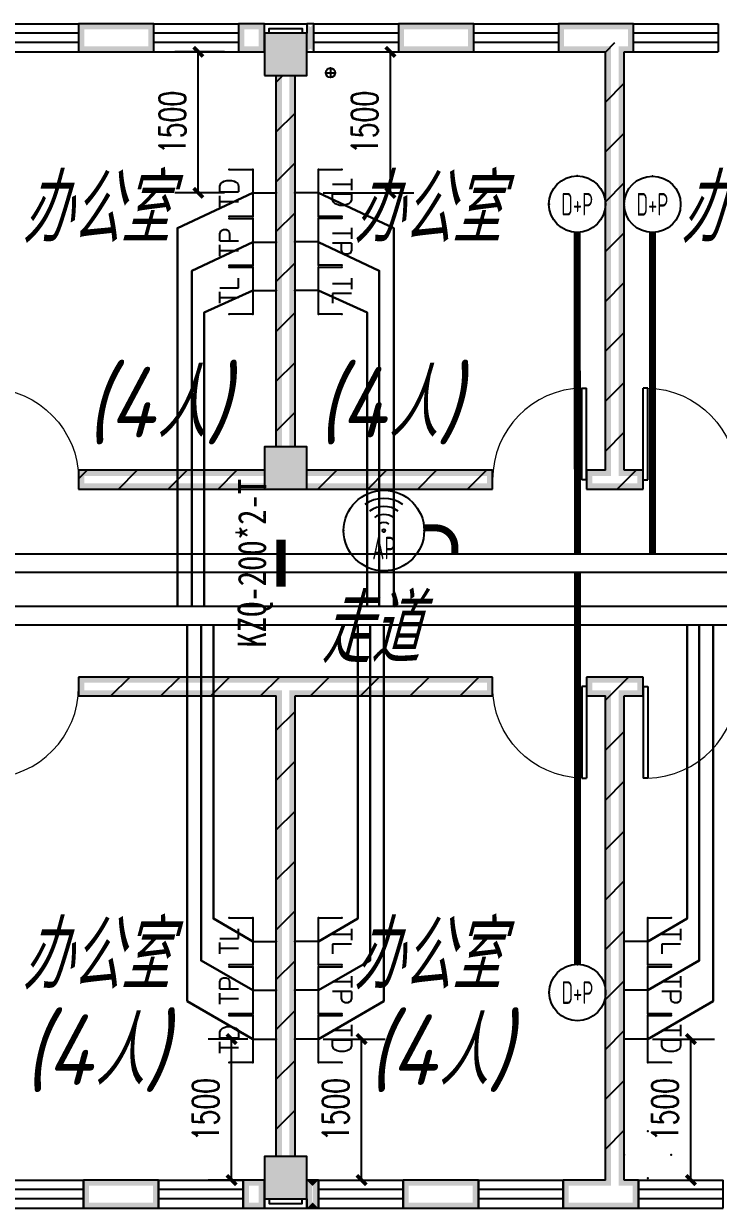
# Model space of a CAD drawing. Extents: x 1241380 to 1952554, y 1012187 to 1766051.
# Drawn here: x 1656081 to 1663465, y 1104713 to 1117313 of the extents above; entities that cross this region are included whole.
import ezdxf
from ezdxf.enums import TextEntityAlignment as Align

# ---------------------------------------------------------------- set-up
doc = ezdxf.new("R2010")
doc.units = 0
for name, color, linetype in [('1-建筑底图', 8, 'Continuous'), ('CABLETRAY_PDS', 4, 'Continuous'), ('EQUIP-插座', 3, 'Continuous'), ('EQUIP-照明', 3, 'Continuous'), ('EQUIP-通讯', 3, 'Continuous'), ('PUB_HATCH', 8, 'Continuous'), ('TEL_DIM', 3, 'Continuous'), ('WIRE-综合布线', 5, 'Continuous'), ('光纤点位', 3, 'Continuous'), ('内网桥架', 1, 'Continuous'), ('抗震支吊架', 2, 'Continuous'), ('排水', 153, 'Continuous'), ('红机电话', 3, 'Continuous'), ('蓝机电话', 3, 'Continuous')]:
    doc.layers.add(name, color=color, linetype=linetype)
doc.layers.add('内网线路', color=1, linetype='Continuous', lineweight=30)
doc.layers.get('EQUIP-插座').off()
doc.styles.add('_TEL_ATTDEF', font='GBENOR', dxfattribs={"width": 0.8, "height": 3, "bigfont": 'GBCBIG'})
doc.styles.add('_TEL_DIM', font='SIMPLEX', dxfattribs={"width": 0.8, "height": 3.5, "bigfont": 'HZTXT'})
doc.styles.add('A_DIM_T3', font='SIMPLEX', dxfattribs={"width": 0.7, "bigfont": 'HZ'})
doc.styles.add('kzcad', font='', dxfattribs={"width": 0.8})
doc.styles.get("Standard").update_dxf_attribs({"font": 'gbeitc.shx', "bigfont": 'gbcbig.shx'})
doc.styles.get('kzcad').set_extended_font_data('SimSun')
doc.linetypes.add('JIEDI', pattern='A,1.25,-0.25,0.25,-0.25,0.625,["/",Standard,S=0.6,R=0,X=0,Y=-0.3],0.625,-0.25,0.25,-0.25', length=4)
doc.dimstyles.new('_TCH_ARCH&&100', dxfattribs={"dimtxt": 280, "dimasz": 100, "dimexe": 250, "dimexo": 300, "dimgap": 135, "dimtad": 1, "dimdec": 0, "dimzin": 0, "dimdsep": 46, "dimtxsty": 'A_DIM_T3', "dimblk": 'ARCHTICK', "dimcen": 0.09, "dimclrt": 7, "dimazin": 2, "dimtfac": 1, "dimtdec": 0, "dimtix": 1, "dimtmove": 2, "dimatfit": 3, "dimfxl": 100, "dimtolj": 1, "dimtzin": 0, "dimarcsym": 0})
pattern_1 = [(45, (933820.03, 485085.73), (-265.16515, 265.16515), [])]

# ---------------------------------------------------------------- blocks, each defined once
blk = doc.blocks.new('ng')
at = {"layer": '排水'}
for p, q in [((345991, 781358), (346091, 781358)), ((346041, 781408), (346041, 781308))]:
    blk.add_line(p, q, dxfattribs=at)
blk.add_circle((346041, 781358), 50, dxfattribs=at)
blk = doc.blocks.new('雨水管')
at = {"layer": '排水'}
blk.add_blockref('ng', (669243, -48837), dxfattribs=at)
blk = doc.blocks.new('$DorLib2D$00000001')
at = {"color": 0}
for p, q in [((0.45, 0.975), (0.5, 0.975)), ((0.45, 0), (0.45, 0.975)), ((0.5, 0), (0.5, 0.975)), ((0.5, 0), (0.45, 0))]:
    blk.add_line(p, q, dxfattribs=at)
at = {"color": 0, "lineweight": 13}
blk.add_arc((0.475, 0), 0.975, 91.4693, 180, dxfattribs=at)
blk = doc.blocks.new('$WINLIB2D$00000001')
at = {"color": 0}
for points in [[(-0.5, 0.5), (-0.5, -0.5)], [(-0.5, 0.5), (0.5, 0.5)], [(0.5, -0.5), (0.5, 0.5)], [(0.5, 0.167), (-0.5, 0.167)], [(0.5, -0.167), (-0.5, -0.167)], [(-0.5, -0.5), (0.5, -0.5)]]:
    blk.add_lwpolyline(points, dxfattribs=at)
blk = doc.blocks.new('_FZH')
blk.add_lwpolyline([(-0.5, -0.5), (0.5, -0.5), (0.5, 0.5), (-0.5, 0.5)], close=True)
at = {"layer": 'PUB_HATCH'}
blk.add_solid([(-0.5, -0.5), (0.5, -0.5), (-0.5, 0.5), (0.5, 0.5)], dxfattribs=at)
blk = doc.blocks.new('1-二层建筑底图')
at = {"layer": '1-建筑底图'}
for points in [[(1657465, 1162521), (1656665, 1162521), (1656725, 1162461), (1657405, 1162461)], [(1656665, 1162521), (1656665, 1162221), (1656725, 1162281), (1656725, 1162461)], [(1657465, 1162221), (1657465, 1162521), (1657405, 1162461), (1657405, 1162281)], [(1658640, 1162521), (1658365, 1162521), (1658425, 1162461), (1658580, 1162461)], [(1658365, 1162521), (1658365, 1162221), (1658425, 1162281), (1658425, 1162461)], [(1658640, 1162221), (1658640, 1162521), (1658580, 1162461), (1658580, 1162281)], [(1659090, 1162421), (1659090, 1162421), (1659090, 1162221), (1659150, 1162281), (1659150, 1162461), (1659090, 1162521)], [(1659165, 1162221), (1659165, 1162521), (1659105, 1162461), (1659105, 1162281)], [(1660865, 1162521), (1660065, 1162521), (1660125, 1162461), (1660805, 1162461)], [(1660065, 1162521), (1660065, 1162221), (1660125, 1162281), (1660125, 1162461)], [(1660865, 1162221), (1660865, 1162521), (1660805, 1162461), (1660805, 1162281)], [(1662365, 1162521), (1661765, 1162521), (1661825, 1162461), (1662365, 1162461)], [(1661765, 1162521), (1661765, 1162221), (1661825, 1162281), (1661825, 1162461)], [(1662565, 1162521), (1662365, 1162521), (1662365, 1162461), (1662505, 1162461)], [(1662565, 1162221), (1662565, 1162521), (1662505, 1162461), (1662505, 1162281)], [(1659090, 1162421), (1658640, 1162421), (1658700, 1162361), (1659030, 1162361)], [(1658640, 1162421), (1658640, 1161971), (1658700, 1162031), (1658700, 1162361)], [(1659090, 1161971), (1659090, 1162421), (1659030, 1162361), (1659030, 1162031)], [(1656665, 1162221), (1657465, 1162221), (1657405, 1162281), (1656725, 1162281)], [(1658365, 1162221), (1658640, 1162221), (1658580, 1162281), (1658425, 1162281)], [(1660065, 1162221), (1660865, 1162221), (1660805, 1162281), (1660125, 1162281)], [(1661765, 1162221), (1662265, 1162221), (1662325, 1162281), (1661825, 1162281)], [(1662265, 1157771), (1662265, 1162221), (1662325, 1162281), (1662325, 1157711)], [(1662465, 1162221), (1662565, 1162221), (1662505, 1162281), (1662405, 1162281)], [(1662465, 1157771), (1662465, 1162221), (1662405, 1162281), (1662405, 1157711)], [(1658640, 1161971), (1659090, 1161971), (1659030, 1162031), (1658700, 1162031)], [(1658825, 1161971), (1658765, 1161971), (1658765, 1158021), (1658825, 1158021)], [(1658965, 1161971), (1658905, 1161971), (1658905, 1158021), (1658965, 1158021)], [(1659090, 1158021), (1658640, 1158021), (1658700, 1157961), (1659030, 1157961)], [(1658640, 1158021), (1658640, 1157571), (1658700, 1157631), (1658700, 1157961)], [(1659090, 1157571), (1659090, 1158021), (1659030, 1157961), (1659030, 1157631)], [(1658640, 1157711), (1658640, 1157771), (1656665, 1157771), (1656725, 1157711)], [(1656665, 1157771), (1656665, 1157571), (1656725, 1157631), (1656725, 1157711)], [(1659090, 1157771), (1659090, 1157711), (1661005, 1157711), (1661065, 1157771)], [(1661065, 1157571), (1661065, 1157771), (1661005, 1157711), (1661005, 1157631)], [(1662265, 1157771), (1662065, 1157771), (1662125, 1157711), (1662325, 1157711)], [(1662065, 1157771), (1662065, 1157571), (1662125, 1157631), (1662125, 1157711)], [(1662665, 1157771), (1662465, 1157771), (1662405, 1157711), (1662605, 1157711)], [(1662665, 1157571), (1662665, 1157771), (1662605, 1157711), (1662605, 1157631)], [(1658640, 1157571), (1658640, 1157631), (1656725, 1157631), (1656665, 1157571)], [(1658640, 1157571), (1659090, 1157571), (1659030, 1157631), (1658700, 1157631)], [(1659090, 1157631), (1659090, 1157571), (1661065, 1157571), (1661005, 1157631)], [(1662065, 1157571), (1662365, 1157571), (1662365, 1157631), (1662125, 1157631)], [(1662365, 1157571), (1662665, 1157571), (1662605, 1157631), (1662365, 1157631)], [(1658865, 1155571), (1656665, 1155571), (1656725, 1155511), (1658865, 1155511)], [(1656665, 1155571), (1656665, 1155371), (1656725, 1155431), (1656725, 1155511)], [(1661065, 1155571), (1658865, 1155571), (1658865, 1155511), (1661005, 1155511)], [(1661065, 1155371), (1661065, 1155571), (1661005, 1155511), (1661005, 1155431)], [(1662365, 1155571), (1662065, 1155571), (1662125, 1155511), (1662365, 1155511)], [(1662065, 1155571), (1662065, 1155371), (1662125, 1155431), (1662125, 1155511)], [(1662665, 1155571), (1662365, 1155571), (1662365, 1155511), (1662605, 1155511)], [(1662665, 1155371), (1662665, 1155571), (1662605, 1155511), (1662605, 1155431)], [(1656665, 1155371), (1658765, 1155371), (1658825, 1155431), (1656725, 1155431)], [(1658765, 1150471), (1658825, 1150471), (1658825, 1155431), (1658765, 1155371)], [(1658965, 1155371), (1661065, 1155371), (1661005, 1155431), (1658905, 1155431)], [(1658905, 1150471), (1658965, 1150471), (1658965, 1155371), (1658905, 1155431)], [(1662065, 1155371), (1662265, 1155371), (1662325, 1155431), (1662125, 1155431)], [(1662265, 1150221), (1662265, 1155371), (1662325, 1155431), (1662325, 1150161)], [(1662465, 1155371), (1662665, 1155371), (1662605, 1155431), (1662405, 1155431)], [(1662465, 1150221), (1662465, 1155371), (1662405, 1155431), (1662405, 1150161)], [(1659090, 1150471), (1658640, 1150471), (1658700, 1150411), (1659030, 1150411)], [(1658640, 1150471), (1658640, 1150021), (1658700, 1150081), (1658700, 1150411)], [(1659090, 1150021), (1659090, 1150471), (1659030, 1150411), (1659030, 1150081)], [(1657515, 1150221), (1656715, 1150221), (1656775, 1150161), (1657455, 1150161)], [(1656715, 1150221), (1656715, 1149921), (1656775, 1149981), (1656775, 1150161)], [(1657515, 1149921), (1657515, 1150221), (1657455, 1150161), (1657455, 1149981)], [(1658640, 1150221), (1658415, 1150221), (1658475, 1150161), (1658580, 1150161)], [(1658415, 1150221), (1658415, 1149921), (1658475, 1149981), (1658475, 1150161)], [(1658640, 1149921), (1658640, 1150221), (1658580, 1150161), (1658580, 1149981)], [(1659090, 1150221), (1659090, 1150221), (1659150, 1150161), (1659155, 1150161), (1659215, 1150221)], [(1659090, 1150221), (1659090, 1150021), (1659090, 1150021), (1659090, 1149921), (1659150, 1149981), (1659150, 1150161)], [(1659215, 1149921), (1659215, 1150221), (1659155, 1150161), (1659155, 1149981)], [(1660915, 1150221), (1660115, 1150221), (1660175, 1150161), (1660855, 1150161)], [(1660115, 1150221), (1660115, 1149921), (1660175, 1149981), (1660175, 1150161)], [(1660915, 1149921), (1660915, 1150221), (1660855, 1150161), (1660855, 1149981)], [(1662265, 1150221), (1661815, 1150221), (1661875, 1150161), (1662325, 1150161)], [(1661815, 1150221), (1661815, 1149921), (1661875, 1149981), (1661875, 1150161)], [(1662615, 1150221), (1662465, 1150221), (1662405, 1150161), (1662555, 1150161)], [(1662615, 1149921), (1662615, 1150221), (1662555, 1150161), (1662555, 1149981)], [(1658640, 1150021), (1659090, 1150021), (1659030, 1150081), (1658700, 1150081)], [(1656715, 1149921), (1657515, 1149921), (1657455, 1149981), (1656775, 1149981)], [(1658415, 1149921), (1658640, 1149921), (1658580, 1149981), (1658475, 1149981)], [(1659090, 1149921), (1659215, 1149921), (1659155, 1149981), (1659150, 1149981)], [(1660115, 1149921), (1660915, 1149921), (1660855, 1149981), (1660175, 1149981)], [(1661815, 1149921), (1662365, 1149921), (1662365, 1149981), (1661875, 1149981)], [(1662365, 1149921), (1662615, 1149921), (1662555, 1149981), (1662365, 1149981)]]:
    blk.add_hatch(color=256, dxfattribs=at).paths.add_polyline_path(points)
h = blk.add_hatch(dxfattribs=at)
h.set_pattern_fill('普通砖', color=256, scale=150, style=0)
h.set_pattern_definition(pattern_1)
h.paths.add_polyline_path([(1662365, 1157704), (1662405, 1157711), (1662465, 1157771), (1662465, 1162221), (1662365, 1162321), (1662265, 1162221), (1662265, 1157771), (1662325, 1157711)])
h = blk.add_hatch(dxfattribs=at)
h.set_pattern_fill('普通砖', color=256, scale=150, style=0)
h.set_pattern_definition(pattern_1)
h.paths.add_polyline_path([(1658965, 1161971), (1658765, 1161971), (1658765, 1158021), (1658965, 1158021)])
h = blk.add_hatch(dxfattribs=at)
h.set_pattern_fill('普通砖', color=256, scale=150, style=0)
h.set_pattern_definition(pattern_1)
h.paths.add_polyline_path([(1658640, 1157571), (1658640, 1157771), (1656665, 1157771), (1656665, 1157571)])
h = blk.add_hatch(dxfattribs=at)
h.set_pattern_fill('普通砖', color=256, scale=150, style=0)
h.set_pattern_definition(pattern_1)
h.paths.add_polyline_path([(1659090, 1157771), (1659090, 1157571), (1661065, 1157571), (1661065, 1157771)])
h = blk.add_hatch(dxfattribs=at)
h.set_pattern_fill('普通砖', color=256, scale=150, style=0)
h.set_pattern_definition(pattern_1)
h.paths.add_polyline_path([(1662325, 1157711), (1662265, 1157771), (1662065, 1157771), (1662065, 1157571), (1662365, 1157571), (1662365, 1157704)])
h = blk.add_hatch(dxfattribs=at)
h.set_pattern_fill('普通砖', color=256, scale=150, style=0)
h.set_pattern_definition(pattern_1)
h.paths.add_polyline_path([(1662365, 1157704), (1662365, 1157571), (1662665, 1157571), (1662665, 1157771), (1662465, 1157771), (1662405, 1157711)])
h = blk.add_hatch(dxfattribs=at)
h.set_pattern_fill('普通砖', color=256, scale=150, style=0)
h.set_pattern_definition(pattern_1)
h.paths.add_polyline_path([(1658865, 1155438), (1658865, 1155571), (1656665, 1155571), (1656665, 1155371), (1658765, 1155371), (1658825, 1155431)])
h = blk.add_hatch(dxfattribs=at)
h.set_pattern_fill('普通砖', color=256, scale=150, style=0)
h.set_pattern_definition(pattern_1)
h.paths.add_polyline_path([(1658905, 1155431), (1658965, 1155371), (1661065, 1155371), (1661065, 1155571), (1658865, 1155571), (1658865, 1155438)])
h = blk.add_hatch(dxfattribs=at)
h.set_pattern_fill('普通砖', color=256, scale=150, style=0)
h.set_pattern_definition(pattern_1)
h.paths.add_polyline_path([(1662365, 1155438), (1662365, 1155571), (1662065, 1155571), (1662065, 1155371), (1662265, 1155371), (1662325, 1155431)])
h = blk.add_hatch(dxfattribs=at)
h.set_pattern_fill('普通砖', color=256, scale=150, style=0)
h.set_pattern_definition(pattern_1)
h.paths.add_polyline_path([(1662405, 1155431), (1662465, 1155371), (1662665, 1155371), (1662665, 1155571), (1662365, 1155571), (1662365, 1155438)])
h = blk.add_hatch(dxfattribs=at)
h.set_pattern_fill('普通砖', color=256, scale=150, style=0)
h.set_pattern_definition(pattern_1)
h.paths.add_polyline_path([(1658765, 1150471), (1658965, 1150471), (1658965, 1155371), (1658905, 1155431), (1658865, 1155438), (1658825, 1155431), (1658765, 1155371)])
h = blk.add_hatch(dxfattribs=at)
h.set_pattern_fill('普通砖', color=256, scale=150, style=0)
h.set_pattern_definition(pattern_1)
h.paths.add_polyline_path([(1662365, 1150121), (1662465, 1150221), (1662465, 1155371), (1662405, 1155431), (1662365, 1155438), (1662325, 1155431), (1662265, 1155371), (1662265, 1150221)])
for p, q in [((1657465, 1162521), (1656665, 1162521)), ((1656665, 1162521), (1656665, 1162221)), ((1657465, 1162221), (1657465, 1162521)), ((1658640, 1162521), (1658365, 1162521)), ((1658365, 1162521), (1658365, 1162221)), ((1658640, 1162221), (1658640, 1162521)), ((1659165, 1162521), (1659090, 1162521)), ((1659090, 1162521), (1659090, 1162421)), ((1659165, 1162221), (1659165, 1162521)), ((1660865, 1162521), (1660065, 1162521)), ((1660065, 1162521), (1660065, 1162221)), ((1660865, 1162221), (1660865, 1162521)), ((1662365, 1162521), (1661765, 1162521)), ((1661765, 1162521), (1661765, 1162221)), ((1662565, 1162521), (1662365, 1162521)), ((1662565, 1162221), (1662565, 1162521)), ((1656665, 1162221), (1657465, 1162221)), ((1658365, 1162221), (1658640, 1162221)), ((1659090, 1162221), (1659165, 1162221)), ((1660065, 1162221), (1660865, 1162221)), ((1661765, 1162221), (1662265, 1162221)), ((1662265, 1157771), (1662265, 1162221)), ((1662465, 1162221), (1662565, 1162221)), ((1662465, 1157771), (1662465, 1162221)), ((1658765, 1158021), (1658765, 1161971)), ((1658965, 1158021), (1658965, 1161971)), ((1658640, 1157771), (1656665, 1157771)), ((1656665, 1157771), (1656665, 1157571)), ((1661065, 1157771), (1659090, 1157771)), ((1661065, 1157571), (1661065, 1157771)), ((1662265, 1157771), (1662065, 1157771)), ((1662065, 1157771), (1662065, 1157571)), ((1662665, 1157771), (1662465, 1157771)), ((1662665, 1157571), (1662665, 1157771)), ((1656665, 1157571), (1658640, 1157571)), ((1659090, 1157571), (1661065, 1157571)), ((1662065, 1157571), (1662365, 1157571)), ((1662365, 1157571), (1662665, 1157571)), ((1658865, 1155571), (1656665, 1155571)), ((1656665, 1155571), (1656665, 1155371)), ((1661065, 1155571), (1658865, 1155571)), ((1661065, 1155371), (1661065, 1155571)), ((1662365, 1155571), (1662065, 1155571)), ((1662065, 1155571), (1662065, 1155371)), ((1662665, 1155571), (1662365, 1155571)), ((1662665, 1155371), (1662665, 1155571)), ((1656665, 1155371), (1658765, 1155371)), ((1658765, 1150471), (1658765, 1155371)), ((1658965, 1155371), (1661065, 1155371)), ((1658965, 1150471), (1658965, 1155371)), ((1662065, 1155371), (1662265, 1155371)), ((1662265, 1150221), (1662265, 1155371)), ((1662465, 1155371), (1662665, 1155371)), ((1662465, 1150221), (1662465, 1155371)), ((1657515, 1150221), (1656715, 1150221)), ((1656715, 1150221), (1656715, 1149921)), ((1657515, 1149921), (1657515, 1150221)), ((1658640, 1150221), (1658415, 1150221)), ((1658415, 1150221), (1658415, 1149921)), ((1658640, 1149921), (1658640, 1150221)), ((1659215, 1150221), (1659090, 1150221)), ((1659215, 1149921), (1659215, 1150221)), ((1660915, 1150221), (1660115, 1150221)), ((1660115, 1150221), (1660115, 1149921)), ((1660915, 1149921), (1660915, 1150221)), ((1662265, 1150221), (1661815, 1150221)), ((1661815, 1150221), (1661815, 1149921)), ((1662615, 1150221), (1662465, 1150221)), ((1662615, 1149921), (1662615, 1150221)), ((1659090, 1150021), (1659090, 1149921)), ((1656715, 1149921), (1657515, 1149921)), ((1658415, 1149921), (1658640, 1149921)), ((1659090, 1149921), (1659215, 1149921)), ((1660115, 1149921), (1660915, 1149921)), ((1661815, 1149921), (1662365, 1149921)), ((1662365, 1149921), (1662615, 1149921))]:
    blk.add_line(p, q, dxfattribs=at)
for points in [[(1658640, 1162421), (1658640, 1162521), (1659090, 1162521), (1659090, 1162421)], [(1658690, 1162421), (1658690, 1162471), (1659040, 1162471), (1659040, 1162421)], [(1658640, 1150021), (1658640, 1149921), (1659090, 1149921), (1659090, 1150021)], [(1658690, 1150021), (1658690, 1149971), (1659040, 1149971), (1659040, 1150021)]]:
    blk.add_lwpolyline(points, dxfattribs=at)
blk.add_blockref('雨水管', (644057, 429479), dxfattribs=at)
for name, p, xscale, yscale, zscale in [('$WINLIB2D$00000001', (1656215, 1162371), 900, -300, 900), ('$WINLIB2D$00000001', (1657915, 1162371), 900, -300, 900), ('$WINLIB2D$00000001', (1659615, 1162371), 900, -300, 900), ('$WINLIB2D$00000001', (1661315, 1162371), 900, -300, 900), ('$WINLIB2D$00000001', (1663015, 1162371), 900, -300, 900), ('$DorLib2D$00000001', (1656165, 1155471), -1000, -1000, -1000), ('$DorLib2D$00000001', (1661565, 1155471), 1000, -1000, 1000), ('$DorLib2D$00000001', (1663165, 1155471), -1000, -1000, -1000)]:
    blk.add_blockref(name, p, dxfattribs=dict(at, xscale=xscale, yscale=yscale, zscale=zscale))
for name, p, xscale, yscale, zscale, rotation in [('_FZH', (1658865, 1162196), 449.9999995146645, 449.9999995146645, 449.9999995146645, 359.9999999772178), ('$DorLib2D$00000001', (1656165, 1157671), 1000, -1000, 1000, 180), ('$DorLib2D$00000001', (1661565, 1157671), -1000, -1000, -1000, 180), ('$DorLib2D$00000001', (1663165, 1157671), 1000, -1000, 1000, 180), ('_FZH', (1658865, 1157796), 449.9999994899845, 449.9999994899845, 449.9999994899845, 359.9999999772327), ('_FZH', (1658865, 1150246), 449.9999994899845, 449.9999994899845, 449.9999994899845, 359.9999999772327), ('$WINLIB2D$00000001', (1656265, 1150071), -900, -300, -900, 180), ('$WINLIB2D$00000001', (1657965, 1150071), -900, -300, -900, 180), ('$WINLIB2D$00000001', (1659665, 1150071), -900, -300, -900, 180), ('$WINLIB2D$00000001', (1661365, 1150071), -900, -300, -900, 180), ('$WINLIB2D$00000001', (1663065, 1150071), -900, -300, -900, 180)]:
    blk.add_blockref(name, p, dxfattribs=dict(at, xscale=xscale, yscale=yscale, zscale=zscale, rotation=rotation))
for s, height, p in [('办公室', 723.4, (1656060, 1160192)), ('办公室', 723.4, (1659582, 1160192)), ('办公室', 723.4, (1663060, 1160192)), (')', 750, (1658018, 1158120)), (')', 750, (1660479, 1158120)), ('(4', 750, (1656742, 1158120)), ('人', 723, (1657492, 1158120)), ('(4', 750, (1659202, 1158120)), ('人', 723, (1659952, 1158120)), ('走道', 723.4, (1659238, 1155722)), ('办公室', 723.4, (1656060, 1152251)), ('办公室', 723.4, (1659582, 1152251)), ('(4', 750, (1656082, 1151232)), ('人', 723, (1656832, 1151232)), (')', 750, (1657359, 1151232)), ('(4', 750, (1659738, 1151232)), ('人', 723, (1660488, 1151232)), (')', 750, (1661014, 1151232))]:
    blk.add_text(s, height=height, dxfattribs=at).set_placement(p)
blk = doc.blocks.new('$equip_U$00000091(win7-PC-wzy)')
for radius in [0.714, 0.0272]:
    blk.add_circle((0, 0), radius)
for radius in [0.571, 0.428, 0.285, 0.143]:
    blk.add_arc((0, 0), radius, 53.7049, 126.2951)
for p in [(0, 0.714), (-0.714, 0), (0.714, 0), (0, -0.714)]:
    blk.add_point(p)
at = {"color": 7, "style": '_TEL_DIM', "flags": 1}
for tag in ['A', 'REMARK']:
    blk.add_attdef(tag, text='', height=0.00002, dxfattribs=at).set_placement((0, 0), align=Align.MIDDLE_CENTER)
at = {"color": 7, "style": '_TEL_DIM', "width": 0.7}
blk.add_attdef('$TEXT$', text='', height=0.4, dxfattribs=at).set_placement((0, -0.31), align=Align.MIDDLE_CENTER)
blk = doc.blocks.new('$equip_U$00000080(win7-PC-wzy)')
blk.add_circle((0, 0.5), 0.5)
for p in [(0, 0.999), (-0.5, 0.5), (0.5, 0.5)]:
    blk.add_point(p)
at = {"color": 7, "style": '_TEL_DIM', "width": 0.7}
blk.add_attdef('$TEXT$', text='', height=0.4, dxfattribs=at).set_placement((0, 0.5), align=Align.MIDDLE_CENTER)
at = {"color": 7, "style": '_TEL_DIM', "flags": 1}
for tag in ['A', 'REMARK']:
    blk.add_attdef(tag, text='', height=0.00002, dxfattribs=at).set_placement((0, 0), align=Align.MIDDLE_CENTER)
blk = doc.blocks.new('$equip$00001239')
for p, q in [((-0.5, 1.05), (-0.5, 1)), ((0.5, 1.05), (0.5, 1)), ((0.5, 1), (-0.5, 1)), ((0.5, 0.5), (-0.5, 0.5)), ((0, 0.5), (0, 0))]:
    blk.add_line(p, q)
blk.add_arc((0, 1), 0.5, 180, 0)
for points in [[(0, 0.75), (-0.433, 0.75), (0, 1), (-0.5, 1)], [(0, 0.567), (-0.25, 0.567), (0, 0.75), (-0.433, 0.75)], [(0, 0.5), (0, 0.5), (0, 0.567), (-0.25, 0.567)]]:
    blk.add_solid(points)
at = {"layer": 'EQUIP-照明'}
for p in [(0, 1), (-0.5, 0.5), (0.5, 0.5), (0, 0)]:
    blk.add_point(p, dxfattribs=at)
at = {"layer": 'EQUIP-照明', "flags": 9}
blk.add_attdef('A', (0, 0), '', height=0.00002, dxfattribs=at)
blk = doc.blocks.new('$equip$00001867')
for p, q in [((-0.5, 0.499), (-0.5, 0.999)), ((0.5, 0.999), (0.5, 0.499)), ((0.5, 0.499), (-0.5, 0.499)), ((0, 0.5), (0, 0))]:
    blk.add_line(p, q)
for p in [(-0.5, 0.999), (0.5, 0.999), (-0.5, 0.499), (0.5, 0.499), (0, 0)]:
    blk.add_point(p)
at = {"color": 7, "style": '_TEL_DIM'}
blk.add_attdef('$TEXT$', text='', height=0.4, dxfattribs=at).set_placement((0, 0.999), align=Align.MIDDLE_CENTER)
at = {"color": 7, "style": '_TEL_DIM', "flags": 1}
blk.add_attdef('A', text='', height=0.00002, dxfattribs=at).set_placement((0, 0), align=Align.MIDDLE_CENTER)
blk = doc.blocks.new('$equip$00002670')
for p, q in [((-0.5, 0.499), (-0.5, 0.999)), ((0.5, 0.999), (0.5, 0.499)), ((0.5, 0.499), (-0.5, 0.499)), ((0, 0.5), (0, 0))]:
    blk.add_line(p, q)
for p in [(-0.5, 0.999), (0.5, 0.999), (-0.5, 0.499), (0.5, 0.499), (0, 0)]:
    blk.add_point(p)
at = {"color": 7, "style": '_TEL_DIM'}
blk.add_attdef('$TEXT$', text='', height=0.4, dxfattribs=at).set_placement((0, 0.999), align=Align.MIDDLE_CENTER)
at = {"color": 7, "style": '_TEL_DIM', "flags": 1}
blk.add_attdef('A', text='', height=0.000025, dxfattribs=at).set_placement((0, 0), align=Align.MIDDLE_CENTER)
blk = doc.blocks.new('_ArchTick')
at = {"color": 0, "linetype": 'ByBlock', "const_width": 0.4}
blk.add_lwpolyline([(-0.5, -0.5), (0.5, 0.5)], dxfattribs=at)
blk = doc.blocks.new('*D371')
at = {"layer": 'Defpoints', "color": 0}
for p in [(1662465, 1106513), (1663173, 1106513), (1662465, 1105013)]:
    blk.add_point(p, dxfattribs=at)
at = {"layer": 'TEL_DIM', "color": 0, "lineweight": -2, "transparency": 16777216}
for p, q in [((1662765, 1106513), (1663423, 1106513)), ((1663173, 1105013), (1663173, 1106513)), ((1662765, 1105013), (1663423, 1105013))]:
    blk.add_line(p, q, dxfattribs=at)
at = {"layer": 'TEL_DIM', "color": 0, "lineweight": -2, "transparency": 16777216, "xscale": 100, "yscale": 100, "zscale": 100}
for p, rotation in [((1663173, 1106513), 90), ((1663173, 1105013), 270)]:
    blk.add_blockref('_ArchTick', p, dxfattribs=dict(at, rotation=rotation))
at = {"layer": 'TEL_DIM', "color": 7, "transparency": 16777216, "insert": (1662898, 1105763), "char_height": 280, "attachment_point": 5, "rotation": 90, "style": 'A_DIM_T3'}
blk.add_mtext('\\A1;1500', dxfattribs=at)
blk = doc.blocks.new('*D372')
at = {"layer": 'Defpoints', "color": 0}
for p in [(1658291, 1106513), (1658765, 1106513), (1658765, 1105013)]:
    blk.add_point(p, dxfattribs=at)
at = {"layer": 'TEL_DIM', "color": 0, "lineweight": -2, "transparency": 16777216}
for p, q in [((1658465, 1106513), (1658041, 1106513)), ((1658291, 1105013), (1658291, 1106513)), ((1658465, 1105013), (1658041, 1105013))]:
    blk.add_line(p, q, dxfattribs=at)
at = {"layer": 'TEL_DIM', "color": 0, "lineweight": -2, "transparency": 16777216, "xscale": 100, "yscale": 100, "zscale": 100}
for p, rotation in [((1658291, 1106513), 90), ((1658291, 1105013), 270)]:
    blk.add_blockref('_ArchTick', p, dxfattribs=dict(at, rotation=rotation))
at = {"layer": 'TEL_DIM', "color": 7, "transparency": 16777216, "insert": (1658016, 1105763), "char_height": 280, "attachment_point": 5, "rotation": 90, "style": 'A_DIM_T3'}
blk.add_mtext('\\A1;1500', dxfattribs=at)
blk = doc.blocks.new('*D373')
at = {"layer": 'Defpoints', "color": 0}
for p in [(1658965, 1106513), (1659673, 1106513), (1658965, 1105013)]:
    blk.add_point(p, dxfattribs=at)
at = {"layer": 'TEL_DIM', "color": 0, "lineweight": -2, "transparency": 16777216}
for p, q in [((1659265, 1106513), (1659923, 1106513)), ((1659673, 1105013), (1659673, 1106513)), ((1659265, 1105013), (1659923, 1105013))]:
    blk.add_line(p, q, dxfattribs=at)
at = {"layer": 'TEL_DIM', "color": 0, "lineweight": -2, "transparency": 16777216, "xscale": 100, "yscale": 100, "zscale": 100}
for p, rotation in [((1659673, 1106513), 90), ((1659673, 1105013), 270)]:
    blk.add_blockref('_ArchTick', p, dxfattribs=dict(at, rotation=rotation))
at = {"layer": 'TEL_DIM', "color": 7, "transparency": 16777216, "insert": (1659398, 1105763), "char_height": 280, "attachment_point": 5, "rotation": 90, "style": 'A_DIM_T3'}
blk.add_mtext('\\A1;1500', dxfattribs=at)
blk = doc.blocks.new('*D407')
at = {"layer": 'Defpoints', "color": 0}
for p in [(1658965, 1117013), (1659979, 1117013), (1658965, 1115513)]:
    blk.add_point(p, dxfattribs=at)
at = {"layer": 'TEL_DIM', "color": 0, "lineweight": -2, "transparency": 16777216}
for p, q in [((1659265, 1117013), (1660229, 1117013)), ((1659979, 1115513), (1659979, 1117013)), ((1659265, 1115513), (1660229, 1115513))]:
    blk.add_line(p, q, dxfattribs=at)
at = {"layer": 'TEL_DIM', "color": 0, "lineweight": -2, "transparency": 16777216, "xscale": 100, "yscale": 100, "zscale": 100}
for p, rotation in [((1659979, 1117013), 90), ((1659979, 1115513), 270)]:
    blk.add_blockref('_ArchTick', p, dxfattribs=dict(at, rotation=rotation))
at = {"layer": 'TEL_DIM', "color": 7, "transparency": 16777216, "insert": (1659704, 1116263), "char_height": 280, "attachment_point": 5, "rotation": 90, "style": 'A_DIM_T3'}
blk.add_mtext('\\A1;1500', dxfattribs=at)
blk = doc.blocks.new('*D408')
at = {"layer": 'Defpoints', "color": 0}
for p in [(1657937, 1117013), (1658515, 1117013), (1658515, 1115513)]:
    blk.add_point(p, dxfattribs=at)
at = {"layer": 'TEL_DIM', "color": 0, "lineweight": -2, "transparency": 16777216}
for p, q in [((1658215, 1117013), (1657687, 1117013)), ((1657937, 1115513), (1657937, 1117013)), ((1658215, 1115513), (1657687, 1115513))]:
    blk.add_line(p, q, dxfattribs=at)
at = {"layer": 'TEL_DIM', "color": 0, "lineweight": -2, "transparency": 16777216, "xscale": 100, "yscale": 100, "zscale": 100}
for p, rotation in [((1657937, 1117013), 90), ((1657937, 1115513), 270)]:
    blk.add_blockref('_ArchTick', p, dxfattribs=dict(at, rotation=rotation))
at = {"layer": 'TEL_DIM', "color": 7, "transparency": 16777216, "insert": (1657662, 1116263), "char_height": 280, "attachment_point": 5, "rotation": 90, "style": 'A_DIM_T3'}
blk.add_mtext('\\A1;1500', dxfattribs=at)

msp = doc.modelspace()

# ---------------------------------------------------------------- linework, layer by layer
at = {"layer": 'CABLETRAY_PDS'}
for p, q in [((1628205, 1111674.2), (1674615, 1111674.2)), ((1674615, 1111474.2), (1628205, 1111474.2))]:
    msp.add_line(p, q, dxfattribs=at)
at = {"layer": 'WIRE-综合布线', "linetype": 'Continuous', "const_width": 75}
for points in [[(1661967.2, 1111674.2), (1661965.3, 1115093.6)], [(1662766.6, 1111674.2), (1662764.7, 1115092.3)], [(1660330.6, 1111950), (1660463.7, 1111950)], [(1660663.7, 1111674.2), (1660663.7, 1111750)], [(1661967.3, 1107307.7), (1661967.3, 1111474.2)]]:
    msp.add_lwpolyline(points, dxfattribs=at)
msp.add_lwpolyline([(1660663.7, 1111750, 0.4142136), (1660463.7, 1111950)], format="xyb", dxfattribs=at)
at = {"layer": '内网桥架'}
for p, q in [((1636220.8, 1111117.3), (1673987.6, 1111117.3)), ((1673987.6, 1110917.3), (1636220.8, 1110917.3))]:
    msp.add_line(p, q, dxfattribs=at)
at = {"layer": '内网线路'}
for points in [[(1658515.4, 1115513.3), (1657715.3, 1115139.1), (1657715.3, 1111117.3)], [(1659213.9, 1115513.3), (1660014.2, 1115139.5), (1660014.2, 1111117.3)], [(1658515.4, 1114989.6), (1657868.3, 1114685.7), (1657868.3, 1111117.3)], [(1659214.1, 1114989.6), (1659861.4, 1114686), (1659861.4, 1111117.3)], [(1658515.4, 1114475), (1657999.4, 1114242.8), (1657999.4, 1111117.3)], [(1659214.4, 1114475), (1659730.5, 1114243), (1659732, 1111117.3)], [(1658515.4, 1106513.3), (1657818.8, 1106917.6), (1657818.8, 1110917.3)], [(1658515.4, 1107033.3), (1657966.5, 1107347.5), (1657966.5, 1110917.3)], [(1658515.4, 1107551.6), (1658097.5, 1107794.6), (1658097.5, 1110917.3)], [(1659214.4, 1107551.6), (1659632.3, 1107794.6), (1659632.3, 1110917.3)], [(1659214.4, 1107033.3), (1659763.3, 1107347.5), (1659763.3, 1110917.3)], [(1659214.4, 1106513.3), (1659910.9, 1106917.6), (1659910.9, 1110917.3)], [(1662714.4, 1107551.6), (1663132.3, 1107794.6), (1663132.3, 1110917.3)], [(1662714.4, 1107033.3), (1663263.3, 1107347.5), (1663263.3, 1110917.3)], [(1662714.4, 1106513.3), (1663410.9, 1106917.6), (1663410.9, 1110917.3)]]:
    msp.add_lwpolyline(points, dxfattribs=at)
at = {"layer": '抗震支吊架', "color": 2, "const_width": 100}
msp.add_lwpolyline([(1658816.9, 1111324.2), (1658816.9, 1111824.2)], dxfattribs=at)

# ---------------------------------------------------------------- block references
at = {"layer": '1-建筑底图', "linetype": 'JIEDI'}
msp.add_blockref('1-二层建筑底图', (0, -45207.9), dxfattribs=at)
at = {"layer": 'EQUIP-插座', "xscale": 500, "yscale": 500, "zscale": 500, "rotation": 270}
msp.add_blockref('$equip$00001239', (1662464.9, 1105283.2), dxfattribs=at)
at = {"layer": 'EQUIP-通讯', "linetype": 'JIEDI'}
ref = msp.add_blockref('$equip_U$00000080(win7-PC-wzy)', (1662265, 1115393.3), dxfattribs=dict(at, xscale=600, yscale=600, zscale=600, rotation=90))
ref.add_attrib('$TEXT$', 'D+P', dxfattribs={"layer": '0', "color": 7, "height": 240, "style": '_TEL_ATTDEF', "width": 0.7}).set_placement((1661965.3, 1115393.3), align=Align.MIDDLE_CENTER)
ref = msp.add_blockref('$equip_U$00000080(win7-PC-wzy)', (1663064.4, 1115392), dxfattribs=dict(at, xscale=600, yscale=600, zscale=600, rotation=90))
ref.add_attrib('$TEXT$', 'D+P', dxfattribs={"layer": '0', "color": 7, "height": 240, "style": '_TEL_ATTDEF', "width": 0.7}).set_placement((1662764.7, 1115392), align=Align.MIDDLE_CENTER)
ref = msp.add_blockref('$equip_U$00000091(win7-PC-wzy)', (1659910, 1111921.9), dxfattribs=dict(at, xscale=600, yscale=600, zscale=600))
ref.add_attrib('$TEXT$', 'AP', dxfattribs={"layer": '0', "color": 7, "height": 240, "style": '_TEL_ATTDEF', "width": 0.7}).set_placement((1659910, 1111735.6), align=Align.MIDDLE_CENTER)
ref = msp.add_blockref('$equip_U$00000080(win7-PC-wzy)', (1661967.3, 1106708.3), dxfattribs=dict(at, xscale=600, yscale=600, zscale=600))
ref.add_attrib('$TEXT$', 'D+P', dxfattribs={"layer": '0', "color": 7, "height": 240, "style": '_TEL_ATTDEF', "width": 0.7}).set_placement((1661967.3, 1107008), align=Align.MIDDLE_CENTER)
at = {"layer": '光纤点位', "xscale": 500, "yscale": 500, "zscale": 500}
for p, rotation in [((1658764.9, 1115513.3), 90), ((1658964.9, 1115513.3), 270), ((1658764.9, 1106513.3), 90), ((1658964.9, 1106513.3), 270), ((1662464.9, 1106513.3), 270)]:
    msp.add_blockref('$equip$00002670', p, dxfattribs=dict(at, rotation=rotation)).add_auto_attribs({'$TEXT$': 'TD'})
at = {"layer": '红机电话', "xscale": 500, "yscale": 500, "zscale": 500}
for p, rotation in [((1658764.9, 1114989.6), 90), ((1658964.9, 1114993.3), 270), ((1658764.9, 1107033.3), 90), ((1658964.9, 1107033.3), 270), ((1662464.9, 1107033.3), 270)]:
    msp.add_blockref('$equip$00001867', p, dxfattribs=dict(at, rotation=rotation)).add_auto_attribs({'$TEXT$': 'TP'})
at = {"layer": '蓝机电话', "xscale": 500, "yscale": 500, "zscale": 500}
for p, rotation in [((1658764.9, 1114475), 90), ((1658964.9, 1114475), 270), ((1658764.9, 1107551.6), 90), ((1658964.9, 1107551.6), 270), ((1662464.9, 1107551.6), 270)]:
    msp.add_blockref('$equip$00001867', p, dxfattribs=dict(at, rotation=rotation)).add_auto_attribs({'$TEXT$': 'TL'})

# ---------------------------------------------------------------- texts
at = {"layer": '抗震支吊架', "color": 2, "style": 'kzcad', "width": 0.8}
msp.add_text('KZQ-200*2-T', height=300, rotation=89.88539, dxfattribs=at).set_placement((1658656.9, 1111574.2), align=Align.CENTER)

# ---------------------------------------------------------------- dimensions: what is measured, and where the dimension line sits
at = {"layer": 'TEL_DIM'}
for p1, p2, distance, picture, middle in [((1658515.4, 1115513.3), (1658515.4, 1117013.3), 578.5, '*D408', (1657661.9, 1116263.3)), ((1658964.9, 1115513.3), (1658964.9, 1117013.3), -1014, '*D407', (1659703.9, 1116263.3)), ((1658764.9, 1105013.3), (1658764.9, 1106513.3), 473.5, '*D372', (1658016.4, 1105763.3)), ((1658964.9, 1105013.3), (1658964.9, 1106513.3), -708, '*D373', (1659397.9, 1105763.3)), ((1662464.9, 1105013.3), (1662464.9, 1106513.3), -708, '*D371', (1662897.9, 1105763.3))]:
    dim = msp.add_aligned_dim(p1=p1, p2=p2, distance=distance, dimstyle='_TCH_ARCH&&100', dxfattribs=at)
    dim.commit()
    dim.dimension.update_dxf_attribs({"geometry": picture, "text_midpoint": middle})

doc.saveas('drawing.dxf')
